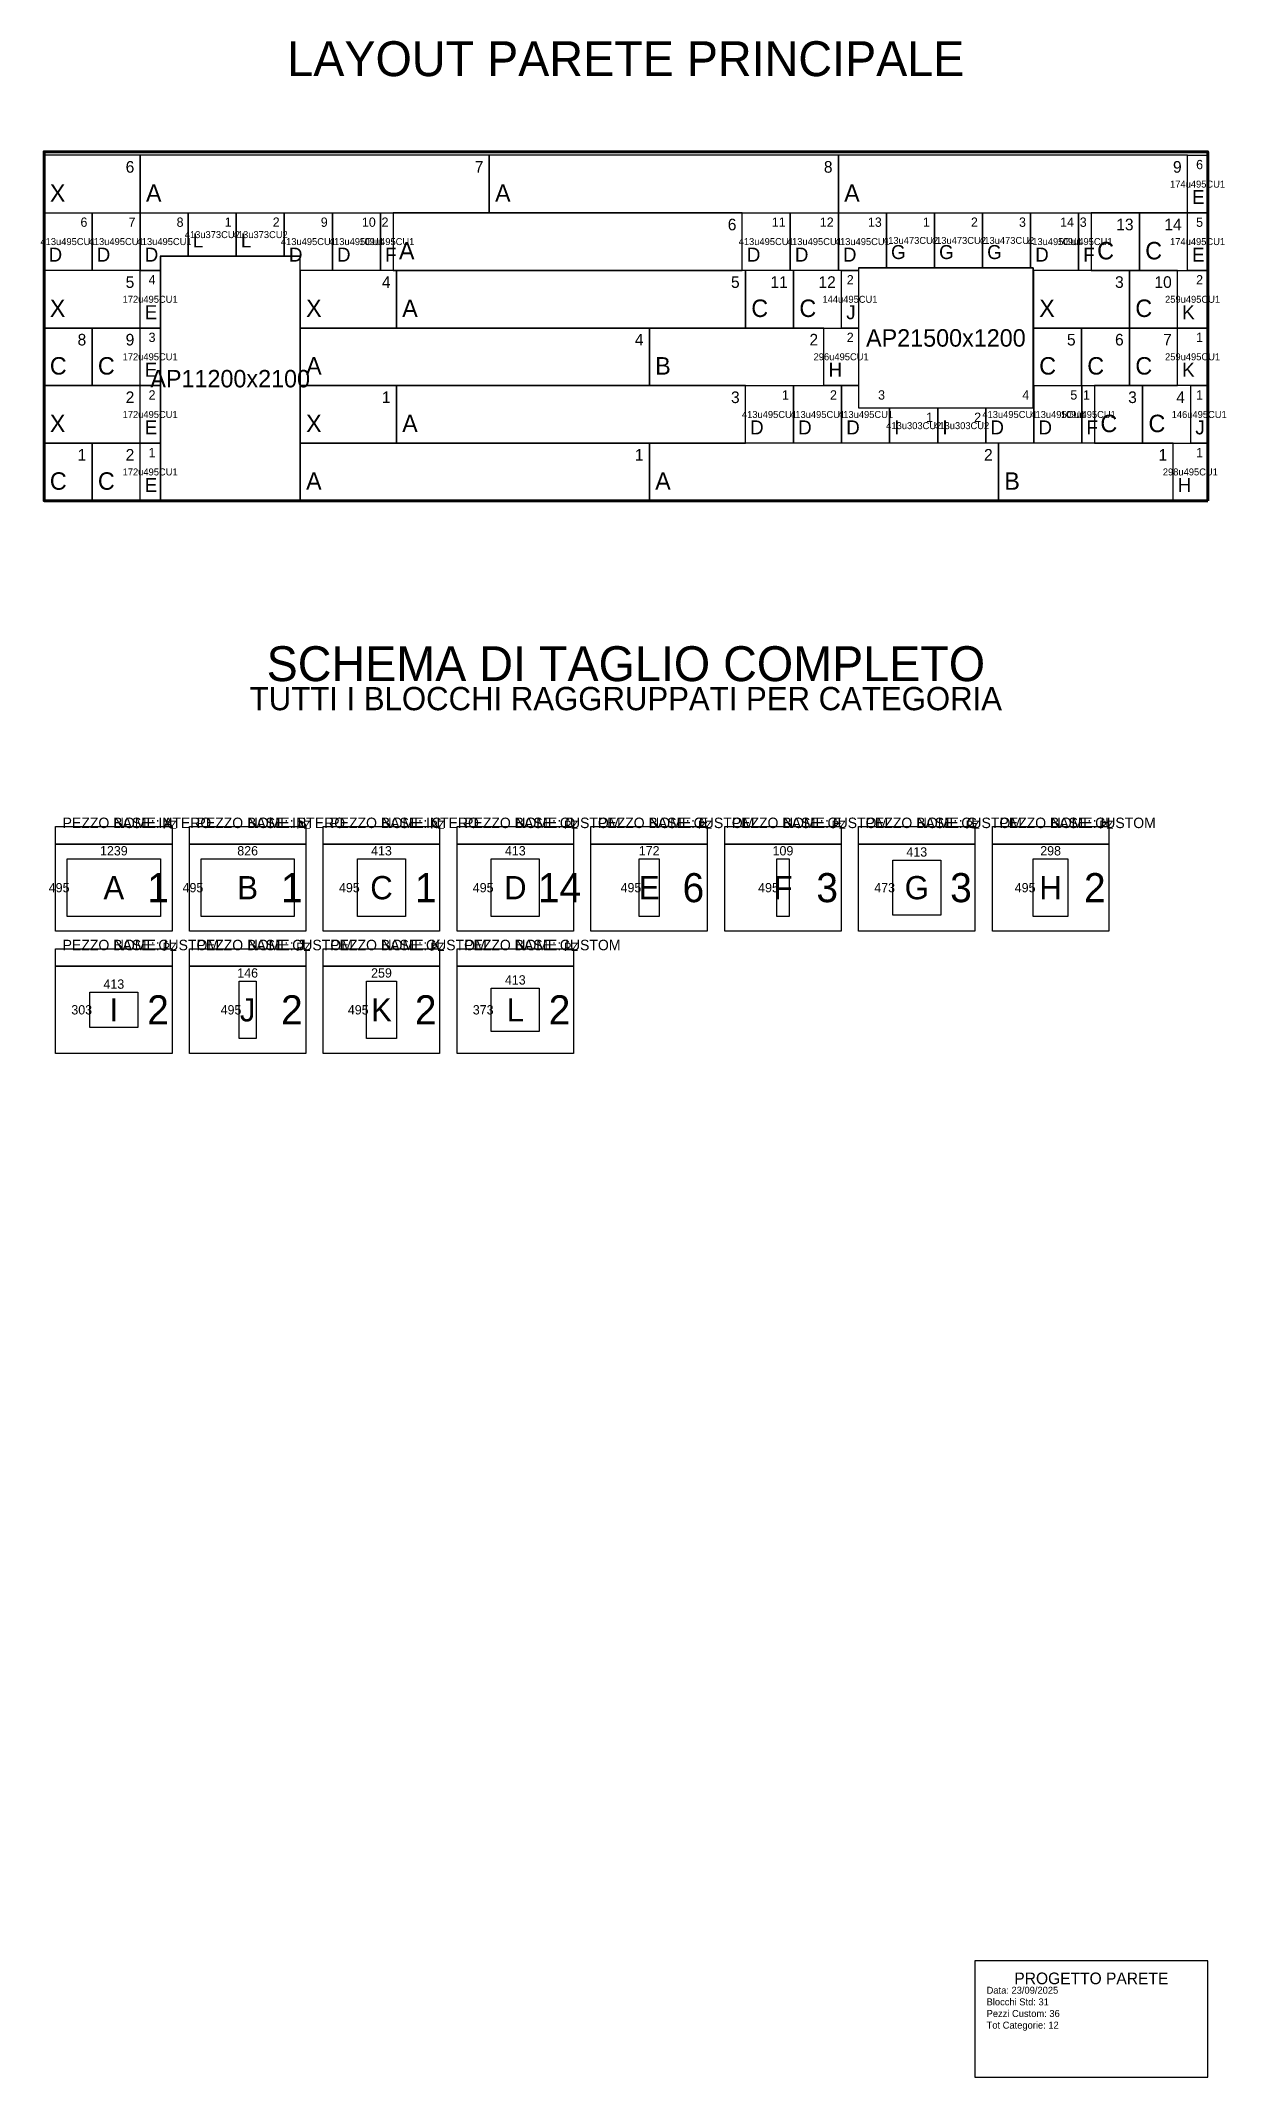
# Model space of a CAD drawing. Header units: metres. Extents: x -28 to 10160, y -13550 to 3954.
import ezdxf
from ezdxf.enums import TextEntityAlignment as Align

# ---------------------------------------------------------------- set-up
doc = ezdxf.new("R2010")
doc.units = ezdxf.units.M
for name, color, linetype in [('APERTURE', 1, 'Continuous'), ('BLOCCHI_CUSTOM', 6, 'Continuous'), ('BLOCCHI_STD', 7, 'Continuous'), ('CARTIGLIO', 7, 'Continuous'), ('PARETE', 5, 'Continuous'), ('QUOTE', 6, 'Continuous'), ('TAGLIO', 4, 'Continuous'), ('TESTI', 7, 'Continuous')]:
    doc.layers.add(name, color=color, linetype=linetype)

msp = doc.modelspace()

# ---------------------------------------------------------------- linework, layer by layer
at = {"layer": 'APERTURE'}
for points in [[(2200, 0), (2200, 2100), (1000, 2100), (1000, 0), (2200, 0)], [(8500, 800), (8500, 2000), (7000, 2000), (7000, 800), (8500, 800)]]:
    msp.add_lwpolyline(points, close=True, dxfattribs=at)
at = {"layer": 'BLOCCHI_CUSTOM'}
for points in [[(10000, 2970), (10000, 2475), (9826, 2475), (9826, 2970), (10000, 2970)], [(0, 1980), (0, 2475), (413, 2475), (413, 1980), (0, 1980)], [(413, 1980), (413, 2475), (826, 2475), (826, 1980), (413, 1980)], [(1000, 2102), (1000, 2102), (1000, 2102), (999, 2102), (999, 2102), (999, 2102), (999, 2102), (999, 2102), (999, 2101), (998, 2101), (998, 2101), (998, 2101), (998, 2101), (998, 2101), (998, 2100), (998, 2100), (998, 2100), (998, 1980), (826, 1980), (826, 2475), (1239, 2475), (1239, 2102), (1000, 2102)], [(1239, 2102), (1239, 2475), (1652, 2475), (1652, 2102), (1239, 2102)], [(1652, 2102), (1652, 2475), (2065, 2475), (2065, 2102), (1652, 2102)], [(2202, 2100), (2202, 2100), (2202, 2100), (2202, 2101), (2202, 2101), (2202, 2101), (2202, 2101), (2202, 2101), (2201, 2101), (2201, 2102), (2201, 2102), (2201, 2102), (2201, 2102), (2201, 2102), (2200, 2102), (2200, 2102), (2200, 2102), (2065, 2102), (2065, 2475), (2478, 2475), (2478, 1980), (2202, 1980), (2202, 2100)], [(2891, 2475), (2891, 1980), (2478, 1980), (2478, 2475), (2891, 2475)], [(3000, 2475), (3000, 1980), (2891, 1980), (2891, 2475), (3000, 2475)], [(6000, 1980), (6000, 2475), (6413, 2475), (6413, 1980), (6000, 1980)], [(6413, 1980), (6413, 2475), (6826, 2475), (6826, 1980), (6413, 1980)], [(7000, 2002), (7000, 2002), (7000, 2002), (6999, 2002), (6999, 2002), (6999, 2002), (6999, 2002), (6999, 2002), (6999, 2001), (6998, 2001), (6998, 2001), (6998, 2001), (6998, 2001), (6998, 2001), (6998, 2000), (6998, 2000), (6998, 2000), (6998, 1980), (6826, 1980), (6826, 2475), (7239, 2475), (7239, 2002), (7000, 2002)], [(7239, 2002), (7239, 2475), (7652, 2475), (7652, 2002), (7239, 2002)], [(7652, 2002), (7652, 2475), (8065, 2475), (8065, 2002), (7652, 2002)], [(8065, 2002), (8065, 2475), (8478, 2475), (8478, 2002), (8065, 2002)], [(8502, 2000), (8502, 2000), (8502, 2001), (8502, 2001), (8502, 2001), (8502, 2001), (8502, 2001), (8501, 2001), (8501, 2002), (8501, 2002), (8501, 2002), (8501, 2002), (8501, 2002), (8500, 2002), (8500, 2002), (8500, 2002), (8478, 2002), (8478, 2475), (8891, 2475), (8891, 1980), (8502, 1980), (8502, 2000), (8502, 2000)], [(9000, 2475), (9000, 1980), (8891, 1980), (8891, 2475), (9000, 2475)], [(9826, 1980), (9826, 2475), (10000, 2475), (10000, 1980), (9826, 1980)], [(998, 1485), (826, 1485), (826, 1980), (998, 1980), (998, 1485)], [(6854, 1485), (6854, 1980), (6998, 1980), (6998, 1485), (6854, 1485)], [(9741, 1485), (9741, 1980), (10000, 1980), (10000, 1485), (9741, 1485)], [(998, 990), (826, 990), (826, 1485), (998, 1485), (998, 990)], [(6702, 990), (6702, 1485), (6998, 1485), (6998, 990), (6702, 990)], [(9741, 990), (9741, 1485), (10000, 1485), (10000, 990), (9741, 990)], [(998, 495), (826, 495), (826, 990), (998, 990), (998, 495)], [(6441, 990), (6441, 495), (6028, 495), (6028, 990), (6441, 990)], [(6854, 990), (6854, 495), (6441, 495), (6441, 990), (6854, 990)], [(6998, 990), (6998, 800), (6998, 800), (6998, 800), (6998, 799), (6998, 799), (6998, 799), (6998, 799), (6998, 799), (6999, 799), (6999, 798), (6999, 798), (6999, 798), (6999, 798), (6999, 798), (7000, 798), (7000, 798), (7000, 798), (7267, 798), (7267, 495), (6854, 495), (6854, 990), (6998, 990)], [(8500, 798), (8500, 798), (8500, 798), (8501, 798), (8501, 798), (8501, 798), (8501, 798), (8501, 798), (8501, 799), (8502, 799), (8502, 799), (8502, 799), (8502, 799), (8502, 799), (8502, 800), (8502, 800), (8502, 800), (8502, 990), (8506, 990), (8506, 495), (8093, 495), (8093, 798), (8500, 798)], [(8919, 990), (8919, 495), (8506, 495), (8506, 990), (8919, 990)], [(9028, 990), (9028, 495), (8919, 495), (8919, 990), (9028, 990)], [(9854, 495), (9854, 990), (10000, 990), (10000, 495), (9854, 495)], [(7680, 798), (7680, 495), (7267, 495), (7267, 798), (7680, 798)], [(8093, 798), (8093, 495), (7680, 495), (7680, 798), (8093, 798)], [(998, 0), (826, 0), (826, 495), (998, 495), (998, 0)], [(10000, 0), (9702, 0), (9702, 495), (10000, 495), (10000, 0)]]:
    msp.add_lwpolyline(points, close=True, dxfattribs=at)
at = {"layer": 'BLOCCHI_STD'}
for points in [[(0, 2475), (826, 2475), (826, 2970), (0, 2970), (0, 2475)], [(826, 2475), (3826, 2475), (3826, 2970), (826, 2970), (826, 2475)], [(3826, 2475), (6826, 2475), (6826, 2970), (3826, 2970), (3826, 2475)], [(6826, 2475), (9826, 2475), (9826, 2970), (6826, 2970), (6826, 2475)], [(3000, 1980), (6000, 1980), (6000, 2475), (3000, 2475), (3000, 1980)], [(9000, 1980), (9413, 1980), (9413, 2475), (9000, 2475), (9000, 1980)], [(9413, 1980), (9826, 1980), (9826, 2475), (9413, 2475), (9413, 1980)], [(0, 1485), (826, 1485), (826, 1980), (0, 1980), (0, 1485)], [(2202, 1485), (3028, 1485), (3028, 1980), (2202, 1980), (2202, 1485)], [(3028, 1485), (6028, 1485), (6028, 1980), (3028, 1980), (3028, 1485)], [(6028, 1485), (6441, 1485), (6441, 1980), (6028, 1980), (6028, 1485)], [(6441, 1485), (6854, 1485), (6854, 1980), (6441, 1980), (6441, 1485)], [(8502, 1485), (9328, 1485), (9328, 1980), (8502, 1980), (8502, 1485)], [(9328, 1485), (9741, 1485), (9741, 1980), (9328, 1980), (9328, 1485)], [(0, 990), (413, 990), (413, 1485), (0, 1485), (0, 990)], [(413, 990), (826, 990), (826, 1485), (413, 1485), (413, 990)], [(2202, 990), (5202, 990), (5202, 1485), (2202, 1485), (2202, 990)], [(5202, 990), (6702, 990), (6702, 1485), (5202, 1485), (5202, 990)], [(8502, 990), (8915, 990), (8915, 1485), (8502, 1485), (8502, 990)], [(8915, 990), (9328, 990), (9328, 1485), (8915, 1485), (8915, 990)], [(9328, 990), (9741, 990), (9741, 1485), (9328, 1485), (9328, 990)], [(0, 495), (826, 495), (826, 990), (0, 990), (0, 495)], [(2202, 495), (3028, 495), (3028, 990), (2202, 990), (2202, 495)], [(3028, 495), (6028, 495), (6028, 990), (3028, 990), (3028, 495)], [(9028, 495), (9441, 495), (9441, 990), (9028, 990), (9028, 495)], [(9441, 495), (9854, 495), (9854, 990), (9441, 990), (9441, 495)], [(0, 0), (413, 0), (413, 495), (0, 495), (0, 0)], [(413, 0), (826, 0), (826, 495), (413, 495), (413, 0)], [(2202, 0), (5202, 0), (5202, 495), (2202, 495), (2202, 0)], [(5202, 0), (8202, 0), (8202, 495), (5202, 495), (5202, 0)], [(8202, 0), (9702, 0), (9702, 495), (8202, 495), (8202, 0)]]:
    msp.add_lwpolyline(points, dxfattribs=at)
at = {"layer": 'CARTIGLIO'}
for points in [[(100, -2800), (1100, -2800), (1100, -2950), (100, -2950), (100, -2800)], [(1250, -2800), (2250, -2800), (2250, -2950), (1250, -2950), (1250, -2800)], [(2400, -2800), (3400, -2800), (3400, -2950), (2400, -2950), (2400, -2800)], [(3550, -2800), (4550, -2800), (4550, -2950), (3550, -2950), (3550, -2800)], [(4700, -2800), (5700, -2800), (5700, -2950), (4700, -2950), (4700, -2800)], [(5850, -2800), (6850, -2800), (6850, -2950), (5850, -2950), (5850, -2800)], [(7000, -2800), (8000, -2800), (8000, -2950), (7000, -2950), (7000, -2800)], [(8150, -2800), (9150, -2800), (9150, -2950), (8150, -2950), (8150, -2800)], [(100, -2950), (1100, -2950), (1100, -3700), (100, -3700), (100, -2950)], [(1250, -2950), (2250, -2950), (2250, -3700), (1250, -3700), (1250, -2950)], [(2400, -2950), (3400, -2950), (3400, -3700), (2400, -3700), (2400, -2950)], [(3550, -2950), (4550, -2950), (4550, -3700), (3550, -3700), (3550, -2950)], [(4700, -2950), (5700, -2950), (5700, -3700), (4700, -3700), (4700, -2950)], [(5850, -2950), (6850, -2950), (6850, -3700), (5850, -3700), (5850, -2950)], [(7000, -2950), (8000, -2950), (8000, -3700), (7000, -3700), (7000, -2950)], [(8150, -2950), (9150, -2950), (9150, -3700), (8150, -3700), (8150, -2950)], [(100, -3850), (1100, -3850), (1100, -4000), (100, -4000), (100, -3850)], [(1250, -3850), (2250, -3850), (2250, -4000), (1250, -4000), (1250, -3850)], [(2400, -3850), (3400, -3850), (3400, -4000), (2400, -4000), (2400, -3850)], [(3550, -3850), (4550, -3850), (4550, -4000), (3550, -4000), (3550, -3850)], [(100, -4000), (1100, -4000), (1100, -4750), (100, -4750), (100, -4000)], [(1250, -4000), (2250, -4000), (2250, -4750), (1250, -4750), (1250, -4000)], [(2400, -4000), (3400, -4000), (3400, -4750), (2400, -4750), (2400, -4000)], [(3550, -4000), (4550, -4000), (4550, -4750), (3550, -4750), (3550, -4000)], [(8000, -13550), (10000, -13550), (10000, -12550), (8000, -12550), (8000, -13550)]]:
    msp.add_lwpolyline(points, dxfattribs=at)
at = {"layer": 'PARETE', "lineweight": 100}
msp.add_lwpolyline([(10000, 0), (10000, 3000), (0, 3000), (0, 0), (10000, 0)], close=True, dxfattribs=at)
at = {"layer": 'TAGLIO', "color": 1}
for points in [[(200, -3078), (1000, -3078), (1000, -3572), (200, -3572), (200, -3078)], [(1350, -3078), (2150, -3078), (2150, -3572), (1350, -3572), (1350, -3078)], [(2694, -3078), (3106, -3078), (3106, -3572), (2694, -3572), (2694, -3078)]]:
    msp.add_lwpolyline(points, dxfattribs=at)
at = {"layer": 'TAGLIO', "color": 3}
for points in [[(3844, -3078), (4256, -3078), (4256, -3572), (3844, -3572), (3844, -3078)], [(5114, -3078), (5286, -3078), (5286, -3572), (5114, -3572), (5114, -3078)], [(6296, -3078), (6404, -3078), (6404, -3572), (6296, -3572), (6296, -3078)], [(7294, -3088), (7706, -3088), (7706, -3562), (7294, -3562), (7294, -3088)], [(8501, -3078), (8799, -3078), (8799, -3572), (8501, -3572), (8501, -3078)], [(1677, -4128), (1823, -4128), (1823, -4622), (1677, -4622), (1677, -4128)], [(2770, -4128), (3030, -4128), (3030, -4622), (2770, -4622), (2770, -4128)], [(3844, -4188), (4256, -4188), (4256, -4562), (3844, -4562), (3844, -4188)], [(394, -4224), (806, -4224), (806, -4526), (394, -4526), (394, -4224)]]:
    msp.add_lwpolyline(points, dxfattribs=at)

# ---------------------------------------------------------------- texts
at = {"layer": 'QUOTE'}
for s, p in [('1239', (600, -3008)), ('826', (1750, -3008)), ('413', (2900, -3008)), ('413', (4050, -3008)), ('172', (5200, -3008)), ('109', (6350, -3008)), ('298', (8650, -3008)), ('413', (7500, -3018)), ('495', (130, -3325)), ('495', (1280, -3325)), ('495', (2624, -3325)), ('495', (3774, -3325)), ('495', (5044, -3325)), ('495', (6226, -3325)), ('473', (7224, -3325)), ('495', (8431, -3325)), ('146', (1750, -4058)), ('259', (2900, -4058)), ('413', (600, -4154)), ('413', (4050, -4118)), ('303', (324, -4375)), ('495', (1607, -4375)), ('495', (2700, -4375)), ('373', (3774, -4375))]:
    msp.add_text(s, height=80, dxfattribs=at).set_placement(p, align=Align.MIDDLE_CENTER)
at = {"layer": 'TESTI'}
for s, height, p in [('LAYOUT PARETE PRINCIPALE', 300, (5000, 3800)), ('AP21500x1200', 150, (7750, 1400)), ('AP11200x2100', 150, (1600, 1050)), ('SCHEMA DI TAGLIO COMPLETO', 300, (5000, -1400)), ('TUTTI I BLOCCHI RAGGRUPPATI PER CATEGORIA', 200, (5000, -1700)), ('PROGETTO PARETE', 100, (9000, -12700))]:
    msp.add_text(s, height=height, dxfattribs=at).set_placement(p, align=Align.MIDDLE_CENTER)
at = {"layer": 'TESTI', "color": 2}
for s, p in [('6', (776, 2920)), ('7', (3776, 2920)), ('8', (6776, 2920)), ('9', (9776, 2920)), ('6', (5950, 2425)), ('13', (9363, 2425)), ('14', (9776, 2425)), ('5', (776, 1930)), ('4', (2978, 1930)), ('5', (5978, 1930)), ('11', (6391, 1930)), ('12', (6804, 1930)), ('3', (9278, 1930)), ('10', (9691, 1930)), ('8', (363, 1435)), ('9', (776, 1435)), ('4', (5152, 1435)), ('2', (6652, 1435)), ('5', (8865, 1435)), ('6', (9278, 1435)), ('7', (9691, 1435)), ('2', (776, 940)), ('1', (2978, 940)), ('3', (5978, 940)), ('3', (9391, 940)), ('4', (9804, 940)), ('1', (363, 445)), ('2', (776, 445)), ('1', (5152, 445)), ('2', (8152, 445)), ('1', (9652, 445))]:
    msp.add_text(s, height=100, dxfattribs=at).set_placement(p, align=Align.TOP_RIGHT)
at = {"layer": 'TESTI', "color": 4}
for s, p in [('6', (9960, 2930)), ('6', (373, 2435)), ('7', (786, 2435)), ('8', (1199, 2435)), ('1', (1612, 2435)), ('2', (2025, 2435)), ('9', (2438, 2435)), ('10', (2851, 2435)), ('2', (2960, 2435)), ('11', (6373, 2435)), ('12', (6786, 2435)), ('13', (7199, 2435)), ('1', (7612, 2435)), ('2', (8025, 2435)), ('3', (8438, 2435)), ('14', (8851, 2435)), ('3', (8960, 2435)), ('5', (9960, 2435)), ('4', (958, 1940)), ('2', (6958, 1940)), ('2', (9960, 1940)), ('3', (958, 1445)), ('2', (6958, 1445)), ('1', (9960, 1445)), ('2', (958, 950)), ('1', (6401, 950)), ('2', (6814, 950)), ('3', (7227, 950)), ('4', (8466, 950)), ('5', (8879, 950)), ('1', (8988, 950)), ('1', (9960, 950)), ('1', (7640, 758)), ('2', (8053, 758)), ('1', (958, 455)), ('1', (9960, 455))]:
    msp.add_text(s, height=80, dxfattribs=at).set_placement(p, align=Align.TOP_RIGHT)
at = {"layer": 'TESTI', "color": 1}
for s, p in [('X', (50, 2525)), ('A', (876, 2525)), ('A', (3876, 2525)), ('A', (6876, 2525)), ('A', (3050, 2030)), ('C', (9050, 2030)), ('C', (9463, 2030)), ('X', (50, 1535)), ('X', (2252, 1535)), ('A', (3078, 1535)), ('C', (6078, 1535)), ('C', (6491, 1535)), ('X', (8552, 1535)), ('C', (9378, 1535)), ('C', (50, 1040)), ('C', (463, 1040)), ('A', (2252, 1040)), ('B', (5252, 1040)), ('C', (8552, 1040)), ('C', (8965, 1040)), ('C', (9378, 1040)), ('X', (50, 545)), ('X', (2252, 545)), ('A', (3078, 545)), ('C', (9078, 545)), ('C', (9491, 545)), ('C', (50, 50)), ('C', (463, 50)), ('A', (2252, 50)), ('A', (5252, 50)), ('B', (8252, 50))]:
    msp.add_text(s, height=150, dxfattribs=at).set_placement(p, align=Align.BOTTOM_LEFT)
at = {"layer": 'TESTI', "color": 8}
for s, p in [('174u495CU1', (9913, 2722)), ('413u373CU2', (1446, 2288)), ('413u373CU2', (1858, 2288)), ('413u495CU1', (206, 2228)), ('413u495CU1', (620, 2228)), ('413u495CU1', (1032, 2228)), ('413u495CU1', (2272, 2228)), ('413u495CU1', (2684, 2228)), ('109u495CU1', (2946, 2228)), ('413u495CU1', (6206, 2228)), ('413u495CU1', (6620, 2228)), ('413u495CU1', (7032, 2228)), ('413u473CU2', (7446, 2238)), ('413u473CU2', (7858, 2238)), ('413u473CU2', (8272, 2238)), ('413u495CU1', (8684, 2228)), ('109u495CU1', (8946, 2228)), ('174u495CU1', (9913, 2228)), ('172u495CU1', (912, 1732)), ('144u495CU1', (6926, 1732)), ('259u495CU1', (9870, 1732)), ('172u495CU1', (912, 1238)), ('296u495CU1', (6850, 1238)), ('259u495CU1', (9870, 1238)), ('172u495CU1', (912, 742)), ('413u495CU1', (6234, 742)), ('413u495CU1', (6648, 742)), ('413u495CU1', (7060, 742)), ('413u495CU1', (8300, 742)), ('413u495CU1', (8712, 742)), ('109u495CU1', (8974, 742)), ('146u495CU1', (9927, 742)), ('413u303CU2', (7474, 646)), ('413u303CU2', (7886, 646)), ('172u495CU1', (912, 248)), ('298u495CU1', (9851, 248))]:
    msp.add_text(s, height=60, dxfattribs=at).set_placement(p, align=Align.MIDDLE_CENTER)
at = {"layer": 'TESTI', "color": 3}
for s, p in [('E', (9866, 2515)), ('L', (1279, 2142)), ('L', (1692, 2142)), ('D', (40, 2020)), ('D', (453, 2020)), ('D', (866, 2020)), ('D', (2105, 2020)), ('D', (2518, 2020)), ('F', (2931, 2020)), ('D', (6040, 2020)), ('D', (6453, 2020)), ('D', (6866, 2020)), ('G', (7279, 2042)), ('G', (7692, 2042)), ('G', (8105, 2042)), ('D', (8518, 2020)), ('F', (8931, 2020)), ('E', (9866, 2020)), ('E', (866, 1525)), ('J', (6894, 1525)), ('K', (9781, 1525)), ('E', (866, 1030)), ('H', (6742, 1030)), ('K', (9781, 1030)), ('E', (866, 535)), ('D', (6068, 535)), ('D', (6481, 535)), ('D', (6894, 535)), ('I', (7307, 535)), ('I', (7720, 535)), ('D', (8133, 535)), ('D', (8546, 535)), ('F', (8959, 535)), ('J', (9894, 535)), ('E', (866, 40)), ('H', (9742, 40))]:
    msp.add_text(s, height=120, dxfattribs=at).set_placement(p, align=Align.BOTTOM_LEFT)
at = {"layer": 'TESTI'}
for s, height, p in [('PEZZO BASE: INTERO', 90, (160, -2840)), ('NOME: A', 90, (600, -2840)), ('PZ', 70, (1020, -2840)), ('PEZZO BASE: INTERO', 90, (1310, -2840)), ('NOME: B', 90, (1750, -2840)), ('PZ', 70, (2170, -2840)), ('PEZZO BASE: INTERO', 90, (2460, -2840)), ('NOME: C', 90, (2900, -2840)), ('PZ', 70, (3320, -2840)), ('PEZZO BASE: CUSTOM', 90, (3610, -2840)), ('NOME: D', 90, (4050, -2840)), ('PZ', 70, (4470, -2840)), ('PEZZO BASE: CUSTOM', 90, (4760, -2840)), ('NOME: E', 90, (5200, -2840)), ('PZ', 70, (5620, -2840)), ('PEZZO BASE: CUSTOM', 90, (5910, -2840)), ('NOME: F', 90, (6350, -2840)), ('PZ', 70, (6770, -2840)), ('PEZZO BASE: CUSTOM', 90, (7060, -2840)), ('NOME: G', 90, (7500, -2840)), ('PZ', 70, (7920, -2840)), ('PEZZO BASE: CUSTOM', 90, (8210, -2840)), ('NOME: H', 90, (8650, -2840)), ('PZ', 70, (9070, -2840)), ('PEZZO BASE: CUSTOM', 90, (160, -3890)), ('NOME: I', 90, (600, -3890)), ('PZ', 70, (1020, -3890)), ('PEZZO BASE: CUSTOM', 90, (1310, -3890)), ('NOME: J', 90, (1750, -3890)), ('PZ', 70, (2170, -3890)), ('PEZZO BASE: CUSTOM', 90, (2460, -3890)), ('NOME: K', 90, (2900, -3890)), ('PZ', 70, (3320, -3890)), ('PEZZO BASE: CUSTOM', 90, (3610, -3890)), ('NOME: L', 90, (4050, -3890)), ('PZ', 70, (4470, -3890)), ('Data: 23/09/2025', 60, (8100, -12850)), ('Blocchi Std: 31', 60, (8100, -12950)), ('Tot Categorie: 12', 60, (8100, -13150)), ('Pezzi Custom: 36', 60, (8100, -13050))]:
    msp.add_text(s, height=height, dxfattribs=at).set_placement(p, align=Align.BOTTOM_LEFT)
at = {"layer": 'TESTI', "color": 1}
for s, height, p in [('A', 200, (600, -3325)), ('1', 250, (980, -3325)), ('B', 200, (1750, -3325)), ('1', 250, (2130, -3325)), ('C', 200, (2900, -3325)), ('1', 250, (3280, -3325))]:
    msp.add_text(s, height=height, dxfattribs=at).set_placement(p, align=Align.MIDDLE_CENTER)
at = {"layer": 'TESTI', "color": 3}
for s, height, p in [('D', 200, (4050, -3325)), ('14', 250, (4430, -3325)), ('E', 200, (5200, -3325)), ('6', 250, (5580, -3325)), ('F', 200, (6350, -3325)), ('3', 250, (6730, -3325)), ('G', 200, (7500, -3325)), ('3', 250, (7880, -3325)), ('H', 200, (8650, -3325)), ('2', 250, (9030, -3325)), ('I', 200, (600, -4375)), ('2', 250, (980, -4375)), ('J', 200, (1750, -4375)), ('2', 250, (2130, -4375)), ('K', 200, (2900, -4375)), ('2', 250, (3280, -4375)), ('L', 200, (4050, -4375)), ('2', 250, (4430, -4375))]:
    msp.add_text(s, height=height, dxfattribs=at).set_placement(p, align=Align.MIDDLE_CENTER)

doc.saveas('drawing.dxf')
